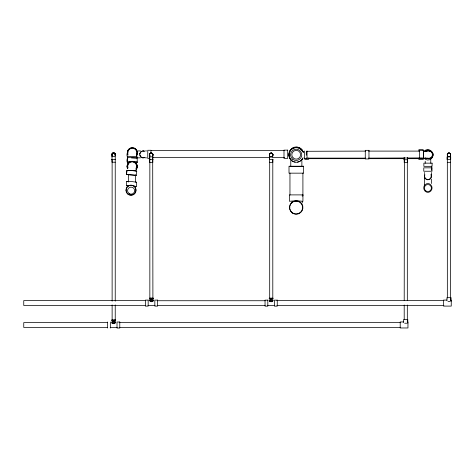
<?xml version="1.0" encoding="UTF-8"?>
<svg xmlns="http://www.w3.org/2000/svg" width="475" height="475" viewBox="0 0 475 475"><rect width="100%" height="100%" fill="white"/><g stroke="black" fill="none" stroke-linecap="round" stroke-linejoin="round"><path stroke-width="0.71" d="M423.647 151.377L423.629 150.907L423.587 155.402M127.959 162.67C126.445 162.996 126.819 157.878 127.846 158.11M136.717 162.682L137.275 162.563L137.121 157.035L127.336 157.041L127.561 161.381M423.575 153.734L423.581 153.205M423.581 152.707L423.623 150.48L419.36 150.486L419.36 158.46L423.629 158.46L423.658 157.86M419.389 157.813L419.366 158.442M423.641 157.914L423.575 154.814M424.543 175.097L424.591 177.205L424.804 174.373M428.788 179.645L428.432 179.722C430.789 179.342 432.036 176.439 430.979 174.373M126.92 185.891L126.374 185.725L126.7 181.45L131.694 181.533L136.64 182.228L136.301 186.485L135.648 186.586M112.314 155.913A1.74 1.74 0 0 1 112.136 153.662A1.74 1.74 0 0 1 114.332 153.134A1.74 1.74 0 0 1 115.199 155.218L115.104 153.936M112.391 155.8A1.74 1.74 0 0 1 112.266 153.473A1.74 1.74 0 0 1 114.57 153.11A1.74 1.74 0 0 1 115.17 155.361L115.324 154.298L115.265 154.927M135.322 170.834L126.813 170.264L126.463 174.533L136.402 175.317L136.741 171.053L131.747 170.525M139.905 153.49L139.787 154.387C139.733 152.184 142.037 150.421 144.151 151.038L142.352 151.038M152.914 154.761L152.891 154.844M272.775 155.028L272.62 154.042L272.62 155.509L272.775 155.028A1.621 1.621 0 0 1 272.484 155.729M450.656 154.963L450.537 155.313A1.621 1.621 0 0 0 450.597 155.07L450.656 154.417L450.484 155.479A1.74 1.74 0 0 0 449.92 153.241A1.74 1.74 0 0 0 447.604 153.585A1.74 1.74 0 0 0 447.717 155.919M127.336 157.065L127.87 157.13M431.241 177.021L431.187 174.913M424.466 175.477L424.591 174.913M431.187 177.205L431.318 176.641M139.828 153.847L139.953 153.318M152.808 155.349L152.891 155.034L152.713 155.58A1.74 1.74 0 0 0 152.131 153.3A1.74 1.74 0 0 0 149.833 153.662A1.74 1.74 0 0 0 149.958 155.99M115.158 155.361L115.324 154.838M419.354 150.504L419.389 151.359M430.896 177.917L429.626 179.271M140.25 152.653L141.52 151.388M137.275 162.563L134.858 162.248M137.293 157.077L136.414 157.166M136.729 171.059L136.212 171.083M115.621 322.59L114.148 323.594L112.706 323.273M152.327 301.494L153.443 300.681M273.089 300.717L272.062 301.506M136.26 186.521L133.98 186.034L135.547 186.509M136.64 182.228L136.082 182.329M431.098 157.896C434.661 156.275 433.093 151.05 429.477 150.789A6.169 6.157 -9.4 0 0 427.239 150.741L425.38 151.371M429.465 179.366L429.928 179.063M141.212 151.584L141.681 151.299M127.342 162.503L129.592 162.248M114.392 323.113L114.754 322.858M152.261 301.085L152.576 300.948M152.338 301.132L151.869 301.316M153.087 301.037L151.501 301.767L149.56 300.681M115.36 322.816L114.178 323.505L113.175 323.505M272.027 301.429L270.269 301.429M272.733 301.073L271.148 301.803L269.467 300.942M127.312 161.328L137.043 161.399M140.446 156.429L139.828 154.933C140.125 157.243 142.993 158.632 144.988 157.391M144.151 157.742L144.827 157.48M269.515 155.337A1.74 1.74 0 0 1 270.376 153.247L271.409 153.128L270.869 153.128M126.374 185.683L129.325 185.648A4.982 4.97 0.2 0 0 126.748 187.744M136.159 171.03L135.345 170.863M426.004 151.264L426.722 151.026M430.516 158.371L428.26 158.804L425.333 158.044M150.973 153.11L150.45 153.277L151.513 153.11L150.973 153.11L150.937 150.272L147.761 150.272L147.761 158.507L149.667 158.507M151.899 301.203L152.511 301.079M114.689 322.988L113.679 323.148M271.546 301.239L271.908 301.12M272.223 300.984L271.516 301.352M137.103 158.359L131.438 157.938M136.58 162.61L135.393 162.319M144.323 157.688L142.352 157.742M291.917 201.786L293.17 201.537M426.841 151.264C434.251 149.269 434.245 160.027 426.841 158.038M152.006 301.601L150.13 301.132M136.545 157.118L136.266 157.005M149.952 298.235L150.254 298.211M112.124 320.144L112.433 320.12M112.124 321.991L112.433 321.967M130.138 185.422L130.975 185.333A4.067 3.497 5 0 1 131.807 185.404M129.105 162.319L127.941 162.569M153.134 300.123L153.55 300.099L151.691 300.046M272.365 298.3L273.196 298.282L272.08 298.241M272.781 300.158L273.196 300.129L270.34 300.069M115.312 320.186L115.722 320.138L114.612 320.114M115.312 322.032L115.722 321.991L114.261 321.955M128.238 156.964L131.611 156.904M150.545 298.205L149.429 298.235L149.845 298.276M270.192 298.241L269.076 298.264L269.871 298.318M112.718 321.961L111.744 322.02M150.225 298.193L150.896 298.199M269.871 298.229L270.542 298.235M270.542 300.081L269.076 300.117L269.491 300.158M112.403 320.103L113.46 320.103M113.068 320.108L111.607 320.138L112.403 320.192M112.403 321.949L114.926 321.949M150.694 298.187L151.287 298.199M270.34 298.223L271.409 298.217M150.694 300.034L152.285 300.034M151.287 300.046L149.429 300.081L149.845 300.123M137.702 150.931L140.475 150.919M151.175 150.593L284.596 150.593M145.504 150.919L146.591 150.919M365.554 151.103L306.298 151.287M368.517 151.103L419.627 151.103M111.886 156.637L115.372 156.637M111.803 156.756L112.397 156.756M149.453 156.833L152.932 156.833M269.438 156.869L272.917 156.869L269.402 156.916L269.586 159.689M149.5 156.898L149.928 156.898M152.647 156.898L152.98 156.898M447.343 156.946L447.794 156.946M149.845 157.522L149.845 299.327M152.695 157.522L152.902 298.591M152.653 157.599L269.776 157.599M272.739 157.599L284.596 157.599M140.475 157.854L137.702 157.848M145.504 157.854L146.591 157.854M306.298 158.116L365.554 158.116M368.517 158.116L422.59 157.932M308.447 158.674L365.37 158.674M369.063 158.674L404.546 158.674M407.503 158.674L419.33 158.674M111.886 159.416L115.372 159.416M404.415 159.452L404.207 300.568M111.803 159.529L112.314 159.529M149.453 159.606L152.932 159.606M269.438 159.642L272.917 159.642M149.5 159.677L149.833 159.677M152.647 159.677L152.98 159.677M272.371 159.689L272.882 159.689M404.106 159.748L407.586 159.748L407.586 157.67M404.546 159.855L404.035 159.855L404.106 157.67M407.324 159.855L407.514 157.771M115.235 162.213L111.999 162.213L111.999 156.685M447.325 162.331L450.567 162.331L450.567 156.803L447.325 156.803L447.343 298.074M289.958 166.404L302.908 166.404M302.041 195.902L302.688 195.902M151.216 298.181L151.762 298.181M150.213 299.119L153.087 299.119M269.853 299.155L272.733 299.155M270.863 300.063L271.409 300.063M447.017 300.075L443.49 300.075L443.49 306.096L451.25 306.096L451.25 300.075M145.421 300.616L23.75 300.616L23.75 305.478L145.421 305.478M276.907 300.622L443.911 300.622M157.468 300.734L265.163 300.734M447.967 301.358L450.045 301.358M451.012 301.358L451.084 297.659L446.933 297.659L446.933 300.616M276.907 305.484L443.911 305.484M147.957 305.55L155.052 305.55M157.468 305.597L265.163 305.597M267.603 305.579L274.698 305.579M113.394 320.091L113.935 320.091M112.094 321.029L114.968 321.029M113.394 321.937L113.935 321.937M403.732 321.949L400.205 321.949L400.205 327.97L407.96 327.97L407.96 321.949M107.403 322.614L23.75 322.614L23.75 327.447L107.403 327.447M119.243 322.596L400.336 322.596M404.682 323.226L406.754 323.226M110.135 327.453L117.224 327.453M119.243 327.429L400.336 327.429M132.293 156.916L135.898 156.987M271.338 298.229L271.932 298.223M151.691 298.199L152.285 298.187M113.869 320.103L114.457 320.097M271.73 298.235L272.401 298.229M152.083 298.199L153.55 298.247L152.433 298.205M114.261 320.108L114.926 320.103M447.729 156.797L447.224 156.786L447.159 159.558L447.67 159.57M128.743 185.666L127.104 185.844M128.167 170.299L131.053 170.472M114.897 320.12L115.205 320.144M112.433 320.174L112.124 320.156M426.995 179.645L427.892 179.77L425.44 178.683L424.543 177.021M270.756 301.239L271.148 301.275M127.633 181.705L126.7 181.45M127.086 170.347L126.463 174.533L136.402 175.317M429.038 150.878L431.187 151.59M143.794 150.967L144.827 151.299M142.708 157.813L141.52 157.391M426.817 179.586L427.352 179.722M270.311 301.168L269.776 300.8M150.035 300.734L151.133 301.316M150.741 301.085L151.109 301.203M112.605 322.858L113.288 323.113M112.664 322.988L113.305 323.226M112.848 323.404L112.308 323.036M132.62 185.612L133.386 185.968M425.38 157.926L427.239 158.561A6.175 6.169 -9.4 0 0 429.252 158.549C432.6 158.632 434.762 154.084 431.781 152M269.836 300.853L270.435 301.239M269.206 300.717L270.233 301.506M111.999 322.816L112.385 323.154M111.738 322.59L112.272 323.042M426.158 179.271L424.887 177.917M141.681 157.48L140.25 156.121M424.804 177.745L425.083 178.238M450.615 154.814L450.442 154.078A1.621 1.621 0 0 0 449.498 153.277M423.623 150.48L423.658 151.305M450.597 154.559L450.537 154.316A1.621 1.621 0 0 1 450.597 154.559L450.597 155.07M423.623 158.43L423.581 155.871M431.359 183.534L431.359 179.027M450.561 297.659L450.561 300.616M450.448 162.118L450.448 298.074M431.549 166.03L431.549 170.299M431.359 172.484L431.359 174.646M430.76 159.368L430.76 163.157M425.214 161.203L425.214 163.157M424.424 172.484L424.424 173.648M424.424 177.798L424.424 184.965M423.183 150.931L423.183 149.631L418.908 149.625L418.908 151.086M423.183 158.282L423.183 159.582L418.908 159.594L418.908 158.133M407.793 323.226L407.793 319.527L403.643 319.527L403.643 322.489M407.455 157.712L407.455 162.551L404.219 162.551L404.219 157.712M407.318 159.452L407.318 300.568M407.318 305.003L407.318 321.997M404.207 305.003L404.207 319.782M308.542 158.068L308.542 159.351L304.843 159.351L304.843 158.199M307.034 150.985L307.034 158.68L304.368 158.68L304.368 150.985M306.298 151.448L306.298 155.277M302.908 173.042L302.908 195.902M302.254 201.293L302.254 202.896M301.874 160.562L301.874 166.226M290.777 160.562L290.777 166.226M289.958 173.042L289.958 195.166M272.798 159.137L272.798 298.383M272.787 159.677L272.787 162.444L269.551 162.444L269.551 156.916M269.693 162.1L269.693 298.383M269.568 301.073L269.568 301.577M152.802 156.875L152.802 162.408L149.566 162.408L149.566 156.875M135.381 174.729L135.381 182.038M128.351 174.729L128.351 182.038M115.235 156.685L115.235 301.192M115.235 304.897L115.235 320.465M112.124 159.618L112.124 301.192M112.124 304.897L112.124 320.465M112.094 322.947L112.094 323.445M110.348 322.014L110.348 328.035M107.576 322.014L107.576 328.035M269.592 155.349A1.627 1.627 0 0 1 269.592 154.339M269.687 154.108A1.627 1.627 0 0 1 270.4 153.395M271.397 153.235A1.627 1.627 0 0 1 272.288 153.692M269.586 155.634A1.74 1.74 0 0 1 270.192 153.383A1.74 1.74 0 0 1 272.49 153.752A1.74 1.74 0 0 1 272.371 156.073M151.745 153.283A1.627 1.627 0 0 1 152.695 155.568M149.928 155.788A1.627 1.627 0 0 1 149.928 153.87M150.094 153.68A1.627 1.627 0 0 1 150.741 153.283M150.011 153.597A1.74 1.74 0 0 1 152.374 153.508A1.74 1.74 0 0 1 152.647 155.853M149.833 155.853A1.74 1.74 0 0 1 149.833 153.805M112.397 155.836A1.627 1.627 0 0 1 111.999 155.188M111.916 154.684A1.627 1.627 0 0 1 115.093 154.179M112.302 155.527A1.627 1.627 0 0 1 113.365 152.962A1.627 1.627 0 0 1 115.17 155.07M135.327 191.372A4.453 4.441 0.2 0 1 135.114 192.031M132.703 194.435A4.453 4.441 0.2 0 1 132.038 194.649M135.304 187.833A4.982 4.97 0.2 0 1 131.284 195.296A4.982 4.97 0.2 0 1 126.433 188.338M133.956 186.331A4.982 4.97 0.2 0 1 134.924 187.275M136.889 154.042A4.999 4.999 0 0 1 136.705 156.37M127.502 157.094A4.999 4.999 0 0 1 127.502 152.558M128.036 167.972A4.453 4.447 0 0 1 132.501 161.838A4.453 4.447 0 0 1 135.945 168.595M127.543 168.174A4.982 4.982 0 0 1 129.521 162.04A4.982 4.982 0 0 1 135.892 162.984A4.982 4.982 0 0 1 136.01 169.421M131.005 161.559A4.982 4.982 0 0 1 136.42 169.011M127.567 168.31A4.982 4.982 0 0 1 127.918 163.804M128.381 163.168A4.982 4.982 0 0 1 130.263 161.803M302.848 158.223A7.321 7.321 0 0 1 297.469 162.129M295.183 162.129A7.321 7.321 0 0 1 290.403 150.599M291.151 149.726A7.321 7.321 0 0 1 302.848 151.578M424.585 151.46A4.453 4.453 0 0 1 425.113 151.008M430.35 151.008A4.453 4.453 0 0 1 431.33 151.994M424.893 158.703A4.982 4.982 0 0 1 423.896 157.789M423.896 151.424A4.982 4.982 0 0 1 432.303 152.629M432.47 153.069A4.982 4.982 0 0 1 432.672 153.93M136.699 154.369A4.394 4.394 0 0 1 136.592 155.741M127.858 154.31A4.394 4.394 0 0 1 127.644 153.657M127.538 152.98A4.394 4.394 0 0 1 127.858 150.955M128.167 150.338A4.394 4.394 0 0 1 129.622 148.889M447.693 155.711A1.627 1.627 0 0 1 448.774 153.14A1.627 1.627 0 0 1 450.543 155.289M432.737 156.596A4.999 4.999 0 0 1 423.943 157.991M425.048 151.008A4.999 4.999 0 0 1 432.737 153.508M303.086 157.753A7.416 7.416 0 0 1 291.721 160.799A7.416 7.416 0 0 1 291.721 149.031A7.416 7.416 0 0 1 303.086 152.077M149.868 155.717A1.627 1.627 0 0 1 150.931 153.152A1.627 1.627 0 0 1 152.736 155.266M136.652 164.516A4.982 4.97 -28.6 0 1 136.254 169.646M127.514 168.453A4.982 4.97 -28.6 0 1 127.502 165.134M127.769 164.516A4.982 4.97 -28.6 0 1 128.119 163.934M135.399 162.943A4.982 4.97 -28.6 0 1 136.307 163.934M130.583 161.761A4.982 4.97 -28.6 0 1 136.129 169.409M127.365 168.025A4.982 4.97 -28.6 0 1 129.859 162.058M127.935 153.354A4.453 4.447 0 0 1 132.691 148.236A4.453 4.447 0 0 1 136.562 154.054M127.882 154.915A4.982 4.982 0 0 1 129.384 148.651A4.982 4.982 0 0 1 135.808 149.102A4.982 4.982 0 0 1 136.42 155.515M133.897 148.075A4.982 4.982 0 0 1 136.782 155.082M127.9 155.064A4.982 4.982 0 0 1 129.426 148.776M130.091 148.366A4.982 4.982 0 0 1 130.815 148.069M131.575 147.885A4.982 4.982 0 0 1 133.137 147.891M270.376 153.247A1.74 1.74 0 0 1 272.579 153.775A1.74 1.74 0 0 1 272.401 156.032M272.323 153.633A1.621 1.621 0 0 0 269.58 155.028A1.627 1.627 0 0 1 271.552 153.217A1.627 1.627 0 0 1 272.484 155.752A1.627 1.627 0 0 0 272.454 153.888A1.621 1.621 0 0 1 272.775 154.523M447.688 155.764A1.621 1.621 0 0 1 447.688 153.864M447.854 153.668A1.621 1.621 0 0 1 448.263 153.372M289.34 151.834A7.398 7.398 0 0 1 303.442 152.451M302.7 158.246A7.398 7.398 0 0 1 301.957 159.303M291.062 159.778A7.398 7.398 0 0 1 292.321 148.307A7.398 7.398 0 0 1 303.246 152.018M302.937 194.893L302.919 201.293C298.353 200.8 294.043 200.8 289.477 201.293L289.459 194.893L302.937 194.893M272.899 154.797L272.709 155.586L272.899 154.797M424.223 185.933L423.973 186.568A4.697 4.697 0 0 0 423.973 189.293L424.977 191.051L426.621 192.126A3.865 3.865 0 0 0 429.162 192.126L430.801 191.051L431.811 189.293A4.697 4.697 0 0 0 431.811 186.568L430.801 184.817L429.162 183.742A3.865 3.865 0 0 0 426.621 183.742L424.977 184.817L424.223 185.933M113.008 153.027L113.816 152.962L113.008 153.027M448.507 153.087L449.32 153.039L448.507 153.087M269.699 298.258L269.699 298.258M287.696 150.124L283.997 150.124L283.997 158.442L287.696 158.442L287.696 150.124M368.968 150.332L365.269 150.332L365.269 158.947L368.968 158.947L368.968 150.332M450.698 156.762L447.218 156.762L447.218 159.535L450.698 159.535L450.698 156.762M432.102 163.157L423.866 163.157L423.866 166.333L432.102 166.333L432.102 163.157M303.644 166.226L289.008 166.226L289.008 173.161L303.644 173.161L303.644 166.226M432.012 167.835L423.771 167.835L423.771 171.237L432.012 171.237L432.012 167.835M148.17 300.105L145.398 300.105L145.398 306.126L148.17 306.126L148.17 300.105M157.611 300.105L154.832 300.105L154.832 306.126L157.611 306.126L157.611 300.105M267.817 300.141L265.044 300.141L265.044 306.161L267.817 306.161L267.817 300.141M277.257 300.141L274.479 300.141L274.479 306.161L277.257 306.161L277.257 300.141M119.783 322.014L117.01 322.014L117.01 328.035L119.783 328.035L119.783 322.014M152.808 154.345L152.808 154.345M128.197 194.168A4.982 4.97 0.2 0 0 135.987 190.457A4.982 4.97 0.2 0 0 128.873 185.583A4.982 4.97 0.2 0 0 128.197 194.168M292.618 159.214A5.635 5.635 0 0 0 301.732 155.717A5.635 5.635 0 0 0 294.144 149.572A5.635 5.635 0 0 0 292.618 159.214M292.113 212.836A6.739 6.739 0 0 0 302.878 208.341A6.739 6.739 0 0 0 293.603 201.263A6.739 6.739 0 0 0 292.113 212.836M129.348 193.687A3.515 3.515 0 0 0 134.621 190.641A3.515 3.515 0 0 0 129.348 187.601A3.515 3.515 0 0 0 129.348 193.687M425.677 190.784A3.515 3.515 0 0 0 431.359 188.599A3.515 3.515 0 0 0 426.633 184.769A3.515 3.515 0 0 0 425.677 190.784M292.915 213.15A6.472 6.472 0 0 0 302.623 207.545A6.472 6.472 0 0 0 292.915 201.934A6.472 6.472 0 0 0 292.915 213.15M293.111 157.854A4.394 4.394 0 0 0 300.455 155.883A4.394 4.394 0 0 0 295.076 150.504A4.394 4.394 0 0 0 293.111 157.854"/></g></svg>
